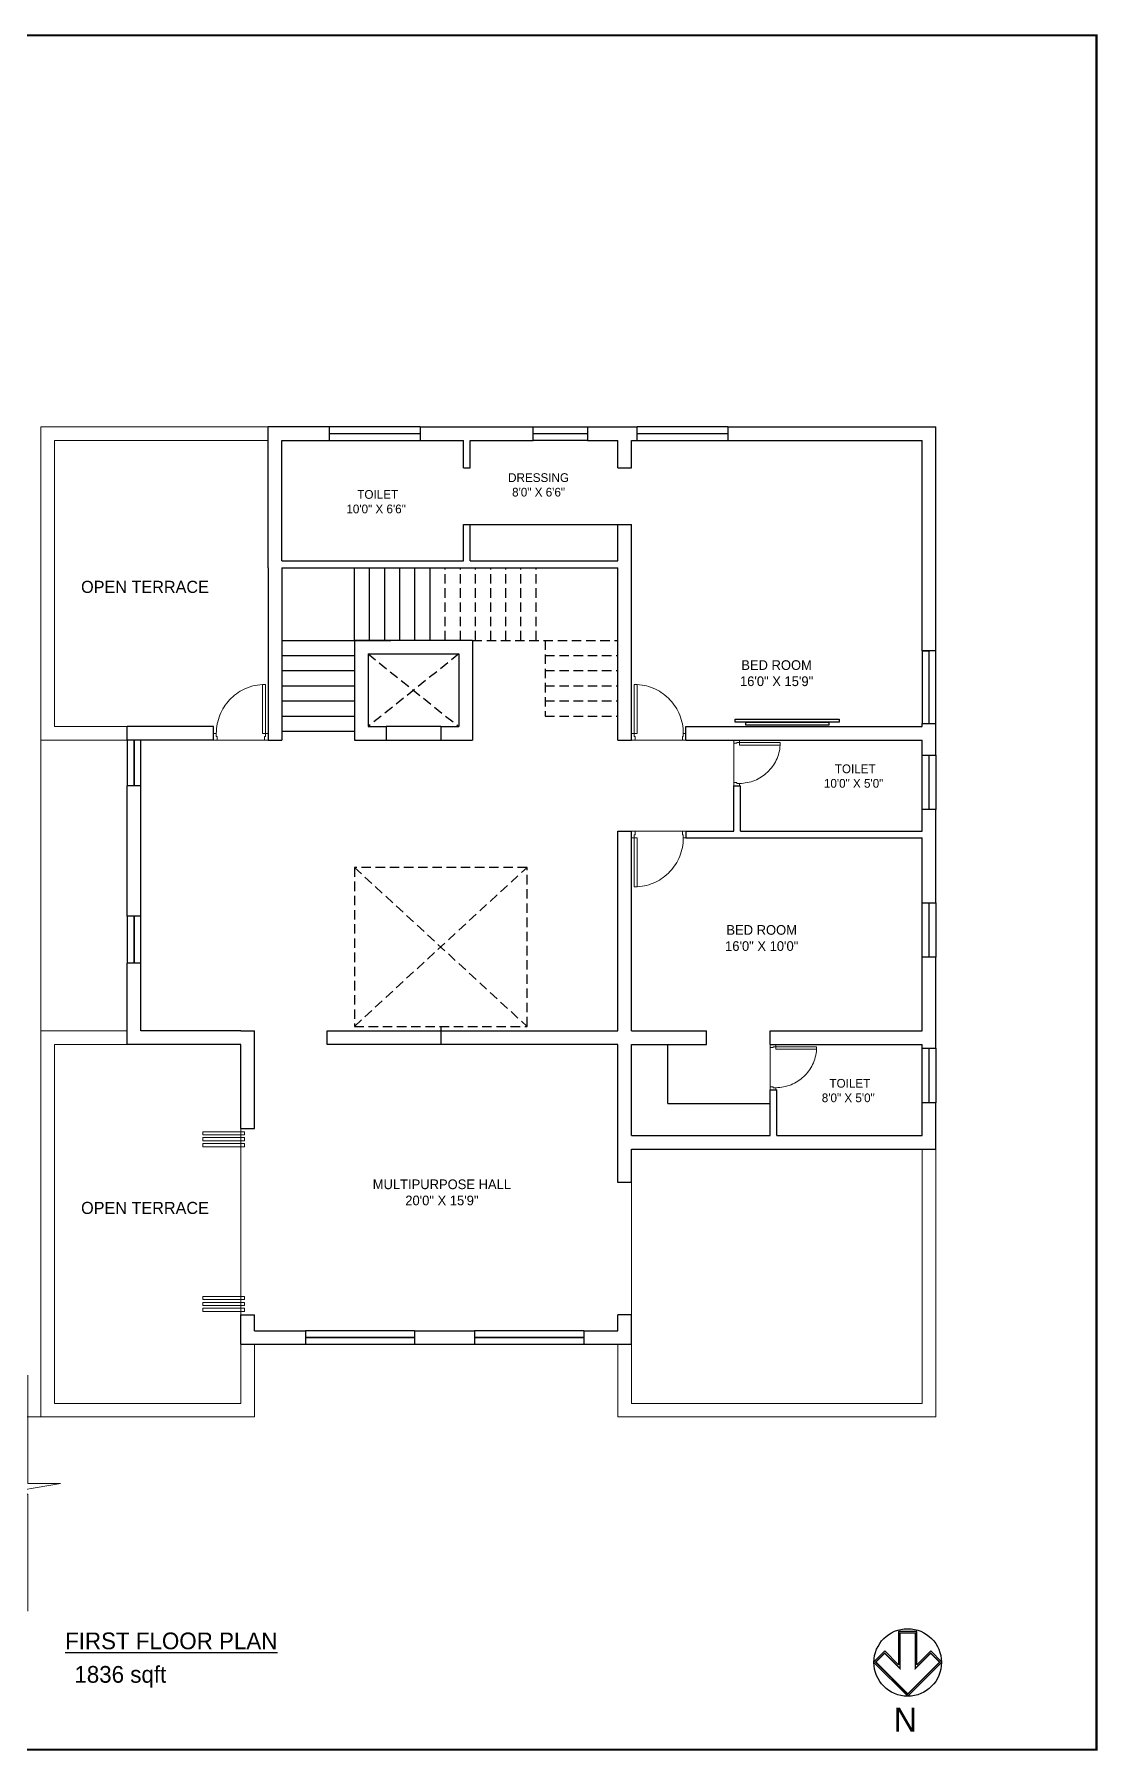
# Model space of a CAD drawing. Header units: inches. Extents: x 22499 to 24108, y 2325 to 3459.
# Drawn here: x 23406 to 24108, y 2325 to 3459 of the extents above; entities that cross this region are included whole.
import ezdxf

# ---------------------------------------------------------------- set-up
doc = ezdxf.new("R2010")
doc.units = ezdxf.units.IN
doc.header["$LTSCALE"] = 25
doc.header["$MEASUREMENT"] = 0
doc.linetypes.add('HIDDEN', pattern=[0.375, 0.25, -0.125])
for name, color, linetype, lineweight in [('AR-STAIRCASE', 25, 'Continuous', 0), ('DOOR', 32, 'Continuous', 5), ('template', 7, 'Continuous', 20), ('WALL_SV', 1, 'Continuous', 25)]:
    doc.layers.add(name, color=color, linetype=linetype, lineweight=lineweight)
for name, color, linetype in [('AR-TEXT', 253, 'Continuous'), ('AR-WALL', 30, 'Continuous'), ('AR-WINDOW', 38, 'Continuous'), ('FURNITURE_SNV', 8, 'Continuous')]:
    doc.layers.add(name, color=color, linetype=linetype)
doc.styles.add('CENTURY GOTHIC', font='stylu.ttf')
doc.styles.add('mystyle', font='times.ttf')

# ---------------------------------------------------------------- blocks, each defined once
blk = doc.blocks.new('900-Door')
at = {"layer": 'DOOR', "color": 13}
for p, q in [((0.04, 0.1), (0.04, 0.819)), ((0.084, 0.819), (0.04, 0.819)), ((0.084, 0.1), (0.084, 0.819)), ((0.04, 0.1), (0.084, 0.1))]:
    blk.add_line(p, q, dxfattribs=at)
for points in [[(0.04, 0.1), (0, 0.1), (0, 0), (0.053, 0), (0.053, 0.056), (0.04, 0.056), (0.04, 0.1)], [(0.747, 0), (0.8, 0), (0.8, 0.1), (0.76, 0.1), (0.76, 0.056), (0.747, 0.056), (0.747, 0)]]:
    blk.add_lwpolyline(points, dxfattribs=at)
at = {"layer": 'DOOR', "color": 9, "linetype": 'Continuous', "ltscale": 0.1}
blk.add_lwpolyline([(0.747, 0), (0.053, 0)], dxfattribs=at)
at = {"layer": 'DOOR', "color": 9, "linetype": 'HIDDEN', "ltscale": 15}
blk.add_arc((0.04, 0.1), 0.72, 0, 86.461, dxfattribs=at)

msp = doc.modelspace()

# ---------------------------------------------------------------- linework, layer by layer
msp.add_lwpolyline([(23989.01, 2404.26), (23976.86, 2404.26), (23976.86, 2382.24), (23967.76, 2391.34), (23960.4, 2383.97), (23982.93, 2361.43), (24005.47, 2383.97), (23998.11, 2391.34), (23989.01, 2382.24)], close=True)
at = {"const_width": 1.01}
msp.add_lwpolyline([(23987.99, 2403.25), (23977.88, 2403.25), (23977.88, 2379.79), (23967.76, 2389.9), (23961.83, 2383.97), (23982.93, 2362.87), (24004.04, 2383.97), (23998.11, 2389.9), (23987.99, 2379.79)], close=True, dxfattribs=at)
msp.add_circle((23982.95, 2383.76), 22.31)
at = {"layer": 'AR-STAIRCASE', "ltscale": 25}
for p, q in [((23410.51, 2992.92), (23410.51, 3199.92)), ((23410.51, 3199.92), (23560.51, 3199.92)), ((23419.51, 3001.92), (23419.51, 3190.92)), ((23419.51, 3190.92), (23560.51, 3190.92)), ((23467.51, 3001.92), (23419.51, 3001.92)), ((23410.51, 2800.92), (23410.51, 2992.92)), ((23467.51, 2992.92), (23410.51, 2992.92)), ((23410.51, 2725.92), (23410.51, 2800.92)), ((23467.51, 2800.92), (23410.51, 2800.92)), ((23419.51, 2554.92), (23419.51, 2791.92)), ((23467.51, 2791.92), (23419.51, 2791.92)), ((23542.51, 2736.45), (23542.51, 2613.45)), ((23410.51, 2725.92), (23410.51, 2545.92)), ((23992.51, 2722.92), (23992.51, 2554.92)), ((24001.51, 2722.92), (24001.51, 2545.92)), ((23800.51, 2613.45), (23800.51, 2700.88)), ((23542.51, 2593.92), (23542.51, 2554.92)), ((23551.51, 2593.92), (23551.51, 2545.92)), ((23791.51, 2593.92), (23791.51, 2545.92)), ((23800.51, 2593.92), (23800.51, 2554.92)), ((23419.51, 2554.92), (23542.51, 2554.92)), ((23800.51, 2554.92), (23992.51, 2554.92)), ((23378.48, 2545.92), (23443.01, 2545.92)), ((23410.51, 2545.92), (23551.51, 2545.92)), ((23791.51, 2545.92), (24001.51, 2545.92))]:
    msp.add_line(p, q, dxfattribs=at)
for points in [[(23544.98, 2734.33), (23517.47, 2734.33), (23517.47, 2732.18), (23544.98, 2732.18)], [(23544.98, 2730.41), (23517.47, 2730.41), (23517.47, 2728.27), (23544.98, 2728.27)], [(23544.98, 2726.5), (23517.47, 2726.5), (23517.47, 2724.35), (23544.98, 2724.35)], [(23544.98, 2623.4), (23517.47, 2623.4), (23517.47, 2625.55), (23544.98, 2625.55)], [(23544.98, 2619.49), (23517.47, 2619.49), (23517.47, 2621.63), (23544.98, 2621.63)], [(23544.98, 2615.57), (23517.47, 2615.57), (23517.47, 2617.72), (23544.98, 2617.72)]]:
    msp.add_lwpolyline(points, close=True, dxfattribs=at)
msp.add_lwpolyline([(23401.73, 2573.53), (23401.73, 2501.91), (23423.41, 2501.91), (23381.93, 2494.83), (23401.73, 2494.83), (23401.73, 2417.61)], dxfattribs=at)
at = {"layer": 'AR-WALL', "color": 1}
for p, q in [((23601.01, 3190.92), (23601.01, 3199.92)), ((23661.01, 3199.92), (23661.01, 3190.92)), ((23735.53, 3190.92), (23735.53, 3199.92)), ((23771.53, 3199.92), (23771.53, 3190.92)), ((23804.17, 3190.92), (23804.17, 3199.92)), ((23864.17, 3199.92), (23864.17, 3190.92)), ((24001.51, 3051.92), (23992.51, 3051.92)), ((23992.51, 3051.92), (23997.01, 3051.92)), ((23992.51, 3003.92), (24001.51, 3003.92)), ((23992.51, 2983.15), (24001.51, 2983.15)), ((24001.51, 2947.15), (23992.51, 2947.15)), ((23992.51, 2885.63), (24001.51, 2885.63)), ((24001.51, 2849.63), (23992.51, 2849.63)), ((23992.51, 2789.5), (24001.51, 2789.5)), ((24001.51, 2753.5), (23992.51, 2753.5)), ((23585.12, 2602.92), (23585.12, 2593.92)), ((23657.26, 2602.92), (23657.26, 2593.92)), ((23696.9, 2602.92), (23696.9, 2593.92)), ((23769.04, 2602.92), (23769.04, 2593.92))]:
    msp.add_line(p, q, dxfattribs=at)
at = {"layer": 'AR-WINDOW', "color": 4, "linetype": 'Continuous'}
for p, q in [((23661.01, 3199.92), (23601.01, 3199.92)), ((23864.17, 3199.92), (23804.17, 3199.92)), ((23601.01, 3190.92), (23661.01, 3190.92)), ((23804.17, 3190.92), (23864.17, 3190.92)), ((23992.51, 3051.92), (23992.51, 3003.92)), ((24001.51, 3003.92), (24001.51, 3051.92)), ((23657.26, 2602.92), (23585.12, 2602.92)), ((23769.04, 2602.92), (23696.9, 2602.92)), ((23585.12, 2593.92), (23657.26, 2593.92)), ((23696.9, 2593.92), (23769.04, 2593.92))]:
    msp.add_line(p, q, dxfattribs=at)
at = {"layer": 'AR-WINDOW', "color": 4}
for p, q in [((23735.53, 3199.92), (23771.53, 3199.92)), ((23771.53, 3190.92), (23735.53, 3190.92)), ((23467.51, 2992.92), (23467.51, 2962.92)), ((23476.51, 2962.92), (23476.51, 2992.92)), ((23992.51, 2947.15), (23992.51, 2983.15)), ((24001.51, 2983.15), (24001.51, 2947.15)), ((23992.51, 2849.63), (23992.51, 2885.63)), ((24001.51, 2885.63), (24001.51, 2849.63)), ((23467.51, 2876.67), (23467.51, 2845.67)), ((23476.51, 2845.67), (23476.51, 2876.67)), ((23992.51, 2753.5), (23992.51, 2789.5)), ((24001.51, 2789.5), (24001.51, 2753.5))]:
    msp.add_line(p, q, dxfattribs=at)
at = {"layer": 'AR-WINDOW', "color": 4, "const_width": 1}
for points in [[(23601.01, 3195.42), (23661.01, 3195.42)], [(23735.53, 3195.42), (23771.53, 3195.42)], [(23804.17, 3195.42), (23864.17, 3195.42)], [(23997.01, 3003.92), (23997.01, 3051.92)], [(23472.01, 2962.92), (23472.01, 2992.92)], [(23997.01, 2983.15), (23997.01, 2947.15)], [(23997.01, 2885.63), (23997.01, 2849.63)], [(23472.01, 2845.67), (23472.01, 2876.67)], [(23997.01, 2789.5), (23997.01, 2753.5)], [(23657.26, 2598.42), (23585.12, 2598.42)], [(23769.04, 2598.42), (23696.9, 2598.42)]]:
    msp.add_lwpolyline(points, dxfattribs=at)
at = {"layer": 'FURNITURE_SNV'}
for p, q in [((23694.01, 3135.42), (23791.51, 3135.42)), ((23617.51, 3058.92), (23617.51, 3106.92)), ((23627.51, 3058.92), (23627.51, 3106.92)), ((23637.51, 3058.92), (23637.51, 3106.92)), ((23647.51, 3058.92), (23647.51, 3106.92)), ((23657.51, 3058.92), (23657.51, 3106.92)), ((23667.51, 3058.92), (23667.51, 3106.92)), ((23569.51, 3058.92), (23617.51, 3058.92)), ((23617.51, 3058.92), (23617.51, 2998.92)), ((23617.51, 3058.92), (23641.51, 3058.92)), ((23569.51, 3048.92), (23617.51, 3048.92)), ((23569.51, 3038.92), (23617.51, 3038.92)), ((23569.51, 3028.92), (23617.51, 3028.92)), ((23569.51, 3018.92), (23617.51, 3018.92)), ((23569.51, 3008.92), (23617.51, 3008.92)), ((23569.51, 2998.92), (23617.51, 2998.92)), ((23674.51, 3001.92), (23638.51, 3001.92)), ((23638.51, 2992.92), (23674.51, 2992.92)), ((23824.51, 2753.07), (23824.51, 2791.92)), ((23824.51, 2753.07), (23892.01, 2753.07))]:
    msp.add_line(p, q, dxfattribs=at)
at = {"layer": 'FURNITURE_SNV', "linetype": 'HIDDEN'}
for p, q in [((23677.51, 3058.92), (23677.51, 3106.92)), ((23687.51, 3058.92), (23687.51, 3106.92)), ((23697.51, 3058.92), (23697.51, 3106.92)), ((23707.51, 3058.92), (23707.51, 3106.92)), ((23717.51, 3058.92), (23717.51, 3106.92)), ((23727.51, 3058.92), (23727.51, 3106.92)), ((23737.51, 3058.92), (23737.51, 3106.92)), ((23686.51, 3049.92), (23626.51, 3001.92)), ((23626.51, 3049.92), (23686.51, 3001.92)), ((23695.51, 3058.92), (23791.51, 3058.92)), ((23743.51, 3058.92), (23743.51, 3008.92)), ((23743.51, 3048.92), (23791.51, 3048.92)), ((23743.51, 3038.92), (23791.51, 3038.92)), ((23743.51, 3028.92), (23791.51, 3028.92)), ((23743.51, 3018.92), (23791.51, 3018.92)), ((23743.51, 3008.92), (23791.51, 3008.92)), ((23617.51, 2803.92), (23731.51, 2908.92)), ((23617.51, 2908.92), (23731.51, 2803.92))]:
    msp.add_line(p, q, dxfattribs=at)
at = {"layer": 'FURNITURE_SNV'}
for points in [[(23937.75, 3004.88), (23869.06, 3004.88), (23869.06, 3006.88), (23937.75, 3006.88)], [(23930.75, 3002.88), (23876.06, 3002.88), (23876.06, 3004.88), (23930.75, 3004.88)]]:
    msp.add_lwpolyline(points, close=True, dxfattribs=at)
at = {"layer": 'FURNITURE_SNV', "linetype": 'HIDDEN'}
msp.add_lwpolyline([(23731.51, 2908.92), (23617.51, 2908.92), (23617.51, 2803.92), (23731.51, 2803.92)], close=True, dxfattribs=at)
at = {"layer": 'template', "color": 1, "linetype": 'Continuous', "const_width": 1.43}
msp.add_lwpolyline([(24107.68, 3458.51), (24107.68, 2326.2), (22499.94, 2326.2), (22499.94, 3458.51)], close=True, dxfattribs=at)
at = {"layer": 'WALL_SV', "linetype": 'Continuous'}
for p, q in [((23560.51, 3111.42), (23560.51, 3199.92)), ((23601.01, 3199.92), (23560.51, 3199.92)), ((23661.01, 3199.92), (23735.53, 3199.92)), ((23771.53, 3199.92), (23804.17, 3199.92)), ((23864.17, 3199.92), (24001.51, 3199.92)), ((24001.51, 3051.92), (24001.51, 3199.92)), ((23569.51, 3111.42), (23569.51, 3190.92)), ((23569.51, 3190.92), (23601.01, 3190.92)), ((23661.01, 3190.92), (23689.51, 3190.92)), ((23689.51, 3172.92), (23689.51, 3190.92)), ((23694.01, 3172.92), (23694.01, 3190.92)), ((23694.01, 3190.92), (23735.53, 3190.92)), ((23771.53, 3190.92), (23791.51, 3190.92)), ((23791.51, 3172.92), (23791.51, 3190.92)), ((23800.51, 3172.92), (23800.51, 3190.92)), ((23800.51, 3190.92), (23804.17, 3190.92)), ((23864.17, 3190.92), (23992.51, 3190.92)), ((23992.51, 3051.92), (23992.51, 3190.92)), ((23689.51, 3172.92), (23694.01, 3172.92)), ((23791.51, 3172.92), (23800.51, 3172.92)), ((23689.51, 3111.42), (23689.51, 3135.42)), ((23689.51, 3135.42), (23694.01, 3135.42)), ((23694.01, 3111.42), (23694.01, 3135.42)), ((23791.51, 3111.42), (23791.51, 3135.42)), ((23791.51, 3135.42), (23800.51, 3135.42)), ((23800.51, 2992.92), (23800.51, 3135.42)), ((23560.51, 3106.92), (23560.51, 3111.42)), ((23560.51, 3106.92), (23560.51, 2992.92)), ((23569.51, 3111.42), (23689.51, 3111.42)), ((23569.51, 3106.92), (23791.51, 3106.92)), ((23569.51, 3106.92), (23569.51, 2992.92)), ((23694.01, 3111.42), (23791.51, 3111.42)), ((23791.51, 2992.92), (23791.51, 3106.92)), ((23617.51, 3058.92), (23617.51, 2992.92)), ((23695.51, 3058.92), (23617.51, 3058.92)), ((23626.51, 3049.92), (23686.51, 3049.92)), ((23626.51, 3049.92), (23626.51, 3001.92)), ((23686.51, 3049.92), (23686.51, 3001.92)), ((23695.51, 3058.92), (23695.51, 2992.92)), ((23524.51, 3001.92), (23467.51, 3001.92)), ((23467.51, 2992.92), (23467.51, 3001.92)), ((23524.51, 2992.92), (23524.51, 3001.92)), ((23626.51, 3001.92), (23638.51, 3001.92)), ((23638.51, 3001.92), (23638.51, 2992.92)), ((23674.51, 3001.92), (23686.51, 3001.92)), ((23674.51, 3001.92), (23674.51, 2992.92)), ((23836.51, 3001.92), (23992.51, 3001.92)), ((23836.51, 2992.92), (23836.51, 3001.92)), ((23992.51, 3001.92), (23992.51, 3003.92)), ((24001.51, 2983.15), (24001.51, 3003.92)), ((23524.51, 2992.92), (23467.51, 2992.92)), ((23560.51, 2992.92), (23569.51, 2992.92)), ((23617.51, 2992.92), (23638.51, 2992.92)), ((23674.51, 2992.92), (23695.51, 2992.92)), ((23791.51, 2992.92), (23800.51, 2992.92)), ((23836.51, 2992.92), (23992.51, 2992.92)), ((23992.51, 2983.15), (23992.51, 2992.92)), ((23467.51, 2956.92), (23467.51, 2962.92)), ((23467.51, 2876.67), (23467.51, 2962.92)), ((23476.51, 2962.92), (23467.51, 2962.92)), ((23476.51, 2956.92), (23476.51, 2962.92)), ((23476.51, 2876.67), (23476.51, 2962.92)), ((23868.01, 2932.92), (23868.01, 2962.92)), ((23868.01, 2962.92), (23872.51, 2962.92)), ((23872.51, 2932.92), (23872.51, 2962.92)), ((23992.51, 2932.92), (23992.51, 2947.15)), ((24001.51, 2885.63), (24001.51, 2947.15)), ((23791.51, 2800.92), (23791.51, 2932.92)), ((23791.51, 2932.92), (23800.51, 2932.92)), ((23800.51, 2800.92), (23800.51, 2932.92)), ((23836.51, 2932.92), (23868.01, 2932.92)), ((23836.51, 2932.92), (23836.51, 2928.42)), ((23836.51, 2928.42), (23992.51, 2928.42)), ((23872.51, 2932.92), (23992.51, 2932.92)), ((23992.51, 2885.63), (23992.51, 2928.42)), ((23467.51, 2876.67), (23467.51, 2884.92)), ((23476.51, 2876.67), (23476.51, 2884.92)), ((23476.51, 2876.67), (23467.51, 2876.67)), ((23992.51, 2800.92), (23992.51, 2849.63)), ((24001.51, 2789.5), (24001.51, 2849.63)), ((23467.51, 2791.92), (23467.51, 2845.67)), ((23476.51, 2845.67), (23467.51, 2845.67)), ((23476.51, 2800.92), (23476.51, 2845.67)), ((23542.51, 2800.92), (23476.51, 2800.92)), ((23542.51, 2800.92), (23551.51, 2800.92)), ((23551.51, 2791.92), (23551.51, 2800.92)), ((23599.51, 2800.92), (23791.51, 2800.92)), ((23599.51, 2791.92), (23599.51, 2800.92)), ((23674.51, 2803.92), (23674.51, 2791.92)), ((23800.51, 2800.92), (23850.01, 2800.92)), ((23850.01, 2791.92), (23850.01, 2800.92)), ((23892.01, 2791.92), (23892.01, 2800.92)), ((23892.01, 2800.92), (23992.51, 2800.92)), ((23542.51, 2791.92), (23467.51, 2791.92)), ((23542.51, 2736.45), (23542.51, 2791.92)), ((23551.51, 2736.45), (23551.51, 2791.92)), ((23791.51, 2791.92), (23599.51, 2791.92)), ((23791.51, 2700.88), (23791.51, 2791.92)), ((23800.51, 2731.92), (23800.51, 2791.92)), ((23800.51, 2791.92), (23850.01, 2791.92)), ((23892.01, 2791.92), (23992.51, 2791.92)), ((23992.51, 2789.5), (23992.51, 2791.92)), ((23892.01, 2731.92), (23892.01, 2761.92)), ((23892.01, 2761.92), (23896.51, 2761.92)), ((23896.51, 2731.92), (23896.51, 2761.92)), ((23992.51, 2731.92), (23992.51, 2753.5)), ((24001.51, 2722.92), (24001.51, 2753.5)), ((23542.51, 2736.45), (23551.51, 2736.45)), ((23800.51, 2731.92), (23892.01, 2731.92)), ((23800.51, 2700.88), (23800.51, 2722.92)), ((23800.51, 2722.92), (24001.51, 2722.92)), ((23896.51, 2731.92), (23992.51, 2731.92)), ((23800.51, 2700.88), (23791.51, 2700.88)), ((23542.51, 2593.92), (23542.51, 2613.45)), ((23542.51, 2613.45), (23551.51, 2613.45)), ((23551.51, 2602.92), (23551.51, 2613.45)), ((23791.51, 2602.92), (23791.51, 2613.45)), ((23800.51, 2613.45), (23791.51, 2613.45)), ((23800.51, 2593.92), (23800.51, 2613.45)), ((23551.51, 2602.92), (23585.12, 2602.92)), ((23657.26, 2602.92), (23696.9, 2602.92)), ((23769.04, 2602.92), (23791.51, 2602.92)), ((23542.51, 2593.92), (23585.12, 2593.92)), ((23657.26, 2593.92), (23696.9, 2593.92)), ((23769.04, 2593.92), (23800.51, 2593.92))]:
    msp.add_line(p, q, dxfattribs=at)

# ---------------------------------------------------------------- block references
at = {"layer": 'DOOR', "color": 9, "yscale": 45.00000005434049, "zscale": 45.00000005434053}
for p, xscale in [((23560.51, 2992.92), -45.00000005433731), ((23800.51, 2992.92), 45.00000005433731)]:
    msp.add_blockref('900-Door', p, dxfattribs=dict(at, xscale=xscale))
at = {"layer": 'DOOR', "color": 9}
for p, xscale, yscale, zscale, rotation in [((23868.01, 2992.92), 37.5000000452811, 37.5000000452811, 37.5000000452811, 270), ((23800.51, 2932.92), -45.00000005433731, 45.00000005434049, 45.00000005434053, 180), ((23892.01, 2791.92), 37.5000000452811, 37.5000000452811, 37.5000000452811, 270)]:
    msp.add_blockref('900-Door', p, dxfattribs=dict(at, xscale=xscale, yscale=yscale, zscale=zscale, rotation=rotation))

# ---------------------------------------------------------------- texts
at = {"attachment_point": 1, "style": 'mystyle'}
for s, insert, char_height, width in [('\\pxqc;{\\fStylus BT|b0|i0|c0|p34;DRESSING\\P8\'0" X 6\'6" }', (23685.81, 3169.29), 5.76, 106.6689), ('\\pxqc;{\\fStylus BT|b0|i0|c0|p34; TOILET\\P10\'0" X 6\'6" }', (23578.5, 3158.19), 5.76, 106.6689), ('\\pxqc;{\\fStylus BT|b0|i0|c0|p34;OPEN TERRACE}', (23408.13, 3098.24), 8, 142.1512), ('\\pxqc;{\\fStylus BT|b0|i0|c0|p34;BED ROOM\\P16\'0" X 15\'9" }', (23837.08, 3045.77), 6.4, 118.521), ('\\pxqc;{\\fStylus BT|b0|i0|c0|p34; TOILET\\P10\'0" X 5\'0" }', (23893.88, 2976.94), 5.76, 106.6689), ('\\pxqc;{\\fStylus BT|b0|i0|c0|p34;BED ROOM\\P16\'0" X 10\'0" }', (23827.25, 2870.84), 6.4, 118.521), ('\\pxqc;{\\fStylus BT|b0|i0|c0|p34; TOILET\\P8\'0" X 5\'0" }', (23890.34, 2769.2), 5.76, 106.6689), ('\\pxqc;{\\fStylus BT|b0|i0|c0|p34;MULTIPURPOSE HALL\\P20\'0" X 15\'9" }', (23616.03, 2702.81), 6.4, 118.521), ('\\pxqc;{\\fStylus BT|b0|i0|c0|p34;OPEN TERRACE}', (23408.13, 2688.01), 8, 142.1512)]:
    msp.add_mtext(s, dxfattribs=dict(at, insert=insert, char_height=char_height, width=width))
at = {"layer": 'AR-TEXT', "style": 'CENTURY GOTHIC'}
for s, insert, char_height, width, attachment_point in [('{\\LFIRST FLOOR PLAN\\P} ', (23426.43, 2373.93), 11.0362, 688.4355, 7), ('\\pxqc;1836 sqft', (23118.7, 2367.04), 11.0362, 688.4355, 7), ('N ', (23989.05, 2338.03), 15.88, 148.6636, 9)]:
    msp.add_mtext(s, dxfattribs=dict(at, insert=insert, char_height=char_height, width=width, attachment_point=attachment_point))

doc.saveas('drawing.dxf')
